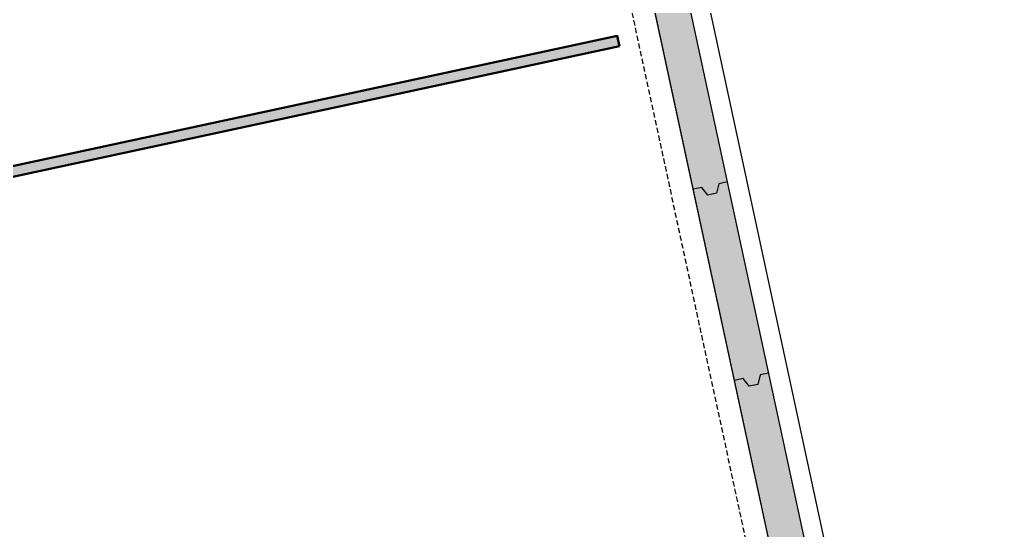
# Model space of a CAD drawing. Header units: millimetres. Extents: x -1534340 to 1713810, y -1348191 to 1114081.
# Drawn here: x 1130398 to 1158494, y -309309 to -294685 of the extents above; entities that cross this region are included whole.
import ezdxf
from ezdxf.xclip import XClip

# ---------------------------------------------------------------- set-up
doc = ezdxf.new("R2010")
doc.units = ezdxf.units.MM
doc.header["$LTSCALE"] = 100
doc.header["$XCLIPFRAME"] = 0
doc.linetypes.add('DASHED', pattern=[4.5, 3, -1.5])
doc.linetypes.add('Xref_ST_MBDV Cot vach 30.7.2022$0$DASHDOT', pattern=[1, 0.5, -0.25, 0, -0.25])
for name, color, linetype in [('ccu11-Khuat', 9, 'DASHED'), ('KC2-DIM', 251, 'Continuous'), ('Xref_ST_MBDV Cot vach 30.7.2022$0$Xref_ST_MBDV Cot vach 30.7.2022|Xref_ST_MBDV Cot vach 30.7.2022|Xref_ST_MBDV Cot vach 30.7.2022|Xref_ST_MBDV Cot vach 30.7.2022|A-CORE-OTLN', 2, 'Continuous'), ('Xref_ST_MBDV Cot vach 30.7.2022$0$Xref_ST_MBDV Cot vach 30.7.2022|Xref_ST_MBDV Cot vach 30.7.2022|Xref_ST_MBDV Cot vach 30.7.2022|Xref_ST_MBDV Cot vach 30.7.2022|A-WALL-PATT', 251, 'Continuous'), ('Xref_ST_MBDV Cot vach 30.7.2022$0$Xref_ST_MBDV Cot vach 30.7.2022|Xref_ST_MBDV Cot vach 30.7.2022|Xref_ST_MBDV Cot vach 30.7.2022|Xref_ST_MBDV Cot vach 30.7.2022|ccu12-Thay', 7, 'Continuous'), ('Xref_ST_MBDV Cot vach 30.7.2022$0$Xref_ST_MBDV Cot vach 30.7.2022|Xref_ST_MBDV Cot vach 30.7.2022|Xref_ST_MBDV Cot vach 30.7.2022|Xref_ST_MBDV Cot vach 30.7.2022|Site_plot line', 1, 'Xref_ST_MBDV Cot vach 30.7.2022$0$DASHDOT')]:
    doc.layers.add(name, color=color, linetype=linetype)
doc.layers.add('KT-Net cot', color=2, linetype='Continuous', lineweight=50)
doc.layers.add('KT-Vat lieu', color=250, linetype='Continuous', lineweight=9)

# ---------------------------------------------------------------- blocks, each defined once
blk = doc.blocks.new('MBKC-B1-PN')
at = {"layer": 'ccu11-Khuat', "ltscale": 0.5}
blk.add_lwpolyline([(92310.27698922902, 50866.59806175606), (105829.3848882704, -11851.1479566737, 0.2837891548357015), (94227.44293558202, -5588.307141001336)], format="xyb", dxfattribs=at)
at = {"layer": 'Xref_ST_MBDV Cot vach 30.7.2022$0$Xref_ST_MBDV Cot vach 30.7.2022|Xref_ST_MBDV Cot vach 30.7.2022|Xref_ST_MBDV Cot vach 30.7.2022|Xref_ST_MBDV Cot vach 30.7.2022|A-CORE-OTLN', "color": 6}
blk.add_lwpolyline([(64968.80776126822, -41910.76057298976), (105785.5588329486, -40620.72874475905), (111202.0284154708, -33691.14119643258), (92975.20629092352, 50866.59806175559)], dxfattribs=at)
blk = doc.blocks.new('Xref_ST_MBDV Cot vach 30.7.2022$0$Tuong Vay01-flat-1')
at = {"layer": 'Xref_ST_MBDV Cot vach 30.7.2022$0$Xref_ST_MBDV Cot vach 30.7.2022|Xref_ST_MBDV Cot vach 30.7.2022|Xref_ST_MBDV Cot vach 30.7.2022|Xref_ST_MBDV Cot vach 30.7.2022|A-WALL-PATT'}
h = blk.add_hatch(dxfattribs=at)
h.set_pattern_fill('ACET-2D-VATLIEU04', color=256, scale=50, pattern_type=2)
h.set_pattern_definition([(49.99999999999999, (-11139561.83942936, -1407213.44759845), (-225.902473859489, 189.5546824974008), [37.49999998626113, -412.4999998488724]), (355, (-11139561.83942936, -1407213.44759845), (32.12721218541265, 367.2157156157773), [29.99999999490911, -329.9999999440002]), (100.4514, (-11139531.95358936, -1407216.06226845), (-341.2315265778452, -62.9441868767608), [31.87009499667636, -350.57105596344]), (46.18420000000001, (-11139561.83942936, -1407113.44759845), (-319.1804974675179, 306.2520974436775), [56.24999996954708, -618.749999665018]), (96.6356, (-11139517.37105686, -1407120.34425195), (-516.9959221575409, -60.14402179722674), [47.80514400473094, -525.8565000520404]), (351.1842, (-11139561.83942936, -1407113.44759845), (84.74077420309186, 546.3954293043353), [45.00000000792112, -495.0000000871323]), (21, (-11139511.83942936, -1407138.44759845), (-105.6808218676597, 275.3079533968121), [37.49999999934682, -412.499999992815]), (326.0000000000001, (-11139511.83942936, -1407138.44759845), (206.1288045682013, 305.5985201385338), [30.00000001746614, -330.0000001921275]), (71.4514, (-11139486.96831286, -1407155.22340145), (-328.9637652803212, 110.3801005582791), [31.87009499870726, -350.5710559857798]), (37.50000000000001, (-11139561.83942936, -1407213.44759845), (-78.13452938385308, 101.8269011885859), [0, -325.9999998517854, 0, -334.9999998476936, 0, -331.2499998493985]), (7.499999999999999, (-11139561.83942936, -1407213.44759845), (-23.27934638224542, 176.8241910238285), [0, -191.0000000278261, 0, -318.5000000464012, 0, -126.2500000183929]), (327.5, (-11139673.33942936, -1407213.44759845), (71.94441751949489, 112.9301145330537), [0, -125.0000000614986, 0, -390.0000001918756, 0, -517.5000002546042]), (317.5, (-11139723.33942936, -1407213.44759845), (158.0205495897681, 172.4491691102739), [0, -162.4999999478019, 0, -258.9999999168043, 0, -367.4999998819521]), (45, (-11139561.83942936, -1407213.44759845), (-150.2601910028607, 150.2601910026278), []), (45, (-11139561.83942936, -1407152.19759845), (-150.2601910028607, 150.2601910026278), [])])
h.paths.add_polyline_path([(-82665.42454257607, -118500.0088302612), (-81837.41861176863, -121132.0343658989), (-80902.71611081436, -123728.0834242017), (-79862.87874617614, -126283.8385967175), (-78719.63840653747, -128795.0430432414), (-77474.89874527603, -131257.5152608277), (-76130.7324262727, -133667.1548922951), (-74689.37767251953, -136019.9495540815), (-73153.2345392555, -138311.981517314), (-71524.86091735773, -140539.4342316107), (-69806.96827445179, -142698.5986796832), (-68002.4171395041, -144785.8795539467), (-66114.21234000102, -146797.8012427511), (-64145.497998368, -148731.0136179249), (-62099.55229647644, -150582.2976132843), (-59979.78201714717, -152348.5705846979), (-57789.71687134914, -154026.8914431464), (-55533.00362077914, -155614.4655520306), (-53213.40000534989, -157108.6493807235), (-50834.76848621853, -158506.954906286), (-48401.06981415115, -159807.0537564463), (-45916.35643433966, -161006.7810866404), (-43384.76573854871, -162104.1391847725), (-40810.51317570359, -163097.3007977149), (-38197.88523275405, -163984.6121738681), (-35551.23229684308, -164764.5958169776), (-32874.96141154505, -165435.9529462866), (-30173.5289383363, -165997.5656592443), (-27451.44813587703, -166448.4963081502), (-24701.85157574899, -166789.3238736566), (-4396.734290909022, -168938.2567786218), (36420.01678077132, -167648.2249503911), (41836.4863632936, -160718.6374020646), (12445.38596707024, -24367.66042796941), (8472.910947457654, -9248.974452903174), (-4718.707271176856, -5521.400683149928), (-10557.45827306993, -9946.818014640827), (-34021.18647153303, -27848.24941525888), (-39776.65152562223, -32008.57135346811), (-41248.85870469548, -35293.77142358455), (-45787.31564925052, -38574.38242801698), (-49368.4870454669, -38942.00303377653), (-57644.18705056235, -44924.06981060421), (-59844.65461433306, -46601.45355761005), (-61968.93197572604, -48362.30333496258), (-64019.60134904832, -50208.3517090485), (-65993.2459566202, -52136.53199238679), (-67886.59205765836, -54143.61763671576), (-69696.47008413821, -56226.27801198442), (-71419.8706161473, -58381.05012253253), (-73053.93764149398, -60604.33085121214), (-74595.93274202198, -62892.42844269238), (-76043.29574720934, -65241.53179885377), (-77393.615911806, -67647.72832025355), (-78644.64476583898, -70107.01135663176), (-79794.29917307012, -72615.28586126259), (-80840.66479975358, -75168.37520986283), (-81781.99930225872, -77762.02815519366), (-82616.73522835784, -80391.9259061541), (-83343.48262714595, -83053.68931881292), (-83961.03136360087, -85742.88618860021), (-84468.3531336058, -88455.03863057657), (-84864.60300002433, -91185.62932156771), (-85149.1148865223, -93930.11565387133), (-85321.41487544402, -96683.60341540864), (-85381.30445068702, -99529.50948559865), (-85328.50406530127, -102200.8374458619), (-85163.21024433896, -104955.3926120612), (-84885.69993967563, -107700.5945179402), (-84496.42936686985, -110432.1923394061), (-83996.04728951491, -113145.6335586284), (-83385.3738030456, -115836.3975027683)], flags=16)
h.paths.add_polyline_path([(-83625.45879450254, -118780.6341908188), (-82785.20518665202, -121451.592054751), (-81836.67593448795, -124086.0436255364), (-80781.45706173405, -126679.6041032514), (-79621.30565389246, -129227.9548506811), (-78358.15352366865, -131726.8525110248), (-76994.10399421491, -134172.1360737709), (-75531.42839684151, -136559.7338032422), (-73972.56228888594, -138885.6700187323), (-72320.10139823705, -141146.0717144171), (-70576.79730102606, -143337.1750085717), (-68745.55283991061, -145455.3314108832), (-66829.41729043424, -147497.0138977058), (-64831.58128353581, -149458.8227850739), (-62755.37149274349, -151337.4913895966), (-60604.24509477988, -153129.8914679771), (-58381.7840128839, -154833.0384259534), (-56091.68895242736, -156444.0962880657), (-53737.77323871478, -157960.3824199464), (-51323.95646727085, -159379.3719952791), (-48854.25797718205, -160698.7021999834), (-46332.79015832208, -161916.1761666269), (-43763.75160367042, -163029.7666325136), (-41151.42011806555, -164037.6193153583), (-38500.14559506811, -164938.0560009221), (-35814.34277378954, -165729.5773374715), (-33098.48388773762, -166410.8653324069), (-30357.09121792205, -166980.7855469028), (-27594.72956264392, -167438.3889849058), (-24815.98988816142, -167782.8289991841), (-4433.735052675009, -169939.9255319908), (36919.56229590811, -168632.9359166666), (42912.68845487945, -160965.5998827359), (13418.22973546013, -24135.12373521132), (9294.838300889242, -8442.070929647249), (-4925.935208282433, -4423.687328800617), (-11162.76267831214, -9150.82235655561), (-34617.47974592447, -27045.37879939191), (-40579.63196872547, -31355.10398377781), (-42051.83914779872, -34640.30405389448), (-46155.98199344426, -37606.97231750819), (-49737.15338966064, -37974.59292326774), (-58240.31235744618, -44121.0777798905), (-60467.11885703541, -45818.53930653841), (-62622.81900685839, -47605.43596977205), (-64703.8232677374, -49478.79233927629), (-66706.66158131324, -51435.49383058609), (-68628.013630962, -53472.26783320424), (-70464.66541309468, -55585.73726807744), (-72213.55809716694, -57772.38228180911), (-73871.79587351345, -60028.54927773564), (-75436.60120790266, -62350.49395546387), (-76905.37393212318, -64734.34577669739), (-78275.66833624989, -67176.13529814105), (-79545.20269040763, -69671.7966022063), (-80711.86304414831, -72217.17406733404), (-81773.70674647763, -74808.02928769216), (-82728.96568063274, -77440.04813065287), (-83576.04920824617, -80108.84792049509), (-84313.5468179807, -82809.98473610263), (-84940.23047422245, -85538.9608107484), (-85455.05666192248, -88291.23202148662), (-85857.16812421381, -91062.21545574092), (-86145.88844638877, -93847.29761108034), (-86320.75738810934, -96641.83923533), (-86381.51240370423, -99528.87035845965), (-86327.91179009154, -102240.684236032), (-86160.19218073785, -105035.6641918905), (-85878.57688103244, -107821.473743778), (-85483.548480995, -110593.4755141111), (-84975.76463904232, -113347.0545681345), (-84356.0573821161, -116077.6233250971)])
at = {"layer": 'Xref_ST_MBDV Cot vach 30.7.2022$0$Xref_ST_MBDV Cot vach 30.7.2022|Xref_ST_MBDV Cot vach 30.7.2022|Xref_ST_MBDV Cot vach 30.7.2022|Xref_ST_MBDV Cot vach 30.7.2022|A-CORE-OTLN', "color": 6}
for points in [[(-4433.735052675009, -169939.9255319908), (36919.56229590811, -168632.9359166666), (42912.68845487945, -160965.5998827359), (13418.22973546013, -24135.12373521132)], [(-4396.734290909022, -168938.2567786218), (36420.01678077132, -167648.2249503911), (41836.4863632936, -160718.6374020646), (12445.38596707024, -24367.66042796941)]]:
    blk.add_lwpolyline(points, dxfattribs=at)
at = {"layer": 'Xref_ST_MBDV Cot vach 30.7.2022$0$Xref_ST_MBDV Cot vach 30.7.2022|Xref_ST_MBDV Cot vach 30.7.2022|Xref_ST_MBDV Cot vach 30.7.2022|Xref_ST_MBDV Cot vach 30.7.2022|ccu12-Thay', "ltscale": 10}
for points in [[(34068.30091281794, -119934.7821916495), (33824.07748273388, -119987.4257114255), (33754.51630019024, -120258.3330420912), (33509.96596263908, -120311.0470283241), (33334.97680763155, -120092.8536838894), (33090.75337754935, -120145.4972036635)], [(35248.30498009548, -125409.0483891603), (35004.08155001141, -125461.6919089362), (34934.52036746778, -125732.599239602), (34689.97002991661, -125785.3132258349), (34514.98087490909, -125567.1198814001), (34270.75744482689, -125619.7634011742)]]:
    blk.add_lwpolyline(points, dxfattribs=at)
at = {"layer": 'Xref_ST_MBDV Cot vach 30.7.2022$0$Xref_ST_MBDV Cot vach 30.7.2022|Xref_ST_MBDV Cot vach 30.7.2022|Xref_ST_MBDV Cot vach 30.7.2022|Xref_ST_MBDV Cot vach 30.7.2022|Site_plot line', "ltscale": 5000}
blk.add_line((43504.5996052511, -161101.4292471041), (13953.29380807281, -24007.22855418688), dxfattribs=at)
blk = doc.blocks.new('Vach-NN-PN')
at = {"layer": 'KT-Vat lieu'}
h = blk.add_hatch(dxfattribs=at)
h.set_pattern_fill('BTCT', color=256, scale=40)
h.set_pattern_definition([(49.99999999999999, (108165.766868453, -54076.05759553041), (286.9040730403014, -25.10085399303804), [30, -330]), (355, (108165.766868453, -54076.05759553041), (-55.50053344520001, 300.8768534800047), [24, -264]), (100.4514, (108189.6755404533, -54078.14933153044), (231.4037526856086, 275.7758168243814), [25.496076, -280.4568448]), (46.18420000000001, (108165.766868453, -53996.05759553041), (426.8964194502578, -66.20760573160723), [45, -495]), (96.6356, (108201.3415664532, -54001.57491833041), (373.8650822194813, 389.6471483601767), [38.2441152, -420.6852]), (351.1842, (108165.766868453, -53996.05759553041), (373.8647780534509, 389.6474403701299), [36, -396]), (21, (108205.766868453, -54016.05759553041), (238.7628208473847, -161.0475562661355), [30, -330]), (326.0000000000001, (108205.766868453, -54016.05759553041), (97.32613276863269, 290.0600180187412), [24, -264]), (71.4514, (108225.663761653, -54029.47823793039), (336.089051432596, 129.012198683981), [25.496076, -280.4568448]), (37.50000000000001, (108165.766868453, -54076.05759553041), (4.863942126916267, 133.1575415325246), [0, -260.8, 0, -268, 0, -265]), (7.499999999999999, (108165.766868453, -54076.05759553041), (105.2278149768594, 157.7646847529441), [0, -152.8, 0, -254.8, 0, -101]), (327.5, (108076.5668684533, -54076.05759553041), (213.5289744689636, -9.021948693751902), [0, -100, 0, -312, 0, -414]), (317.5, (108036.5668684533, -54076.05759553041), (233.2744677369545, 40.04199293292709), [0, -130, 0, -207.2, 0, -294]), (45, (108165.766868453, -54076.05759553041), (-106.0660171779821, 106.0660171779821), []), (45, (108236.477546453, -54076.05759553041), (-106.0660171779821, 106.0660171779821), [])])
h.paths.add_polyline_path([(101952.072437007, -952.5984037348535), (101888.8579334028, -659.3341431536246), (83413.2095168028, -4641.847870208556), (83476.42402040679, -4935.112130789319)])
at = {"layer": 'KT-Net cot'}
blk.add_lwpolyline([(101952.072437007, -952.5984037348535), (101888.8579334028, -659.3341431536246), (83413.2095168028, -4641.847870208556), (83476.42402040679, -4935.112130789319)], close=True, dxfattribs=at)

msp = doc.modelspace()

# ---------------------------------------------------------------- block references
ref = msp.add_blockref('Xref_ST_MBDV Cot vach 30.7.2022$0$Tuong Vay01-flat-1', (1116587.426605196, -179396.1816894468))
XClip(ref).set_block_clipping_path([(-91541.67363452361, -190955.66829734467), (52438.32550173579, -76158.0499385341)])
at = {"layer": 'KC2-DIM', "ltscale": 0.5}
msp.add_blockref('MBKC-B1-PN', (1047218.43611474, -306420.8296897365), dxfattribs=at)
at = {"layer": 'KT-Net cot'}
msp.add_blockref('Vach-NN-PN', (1045612.52361667, -294491.8028398871), dxfattribs=at)

doc.saveas('drawing.dxf')
